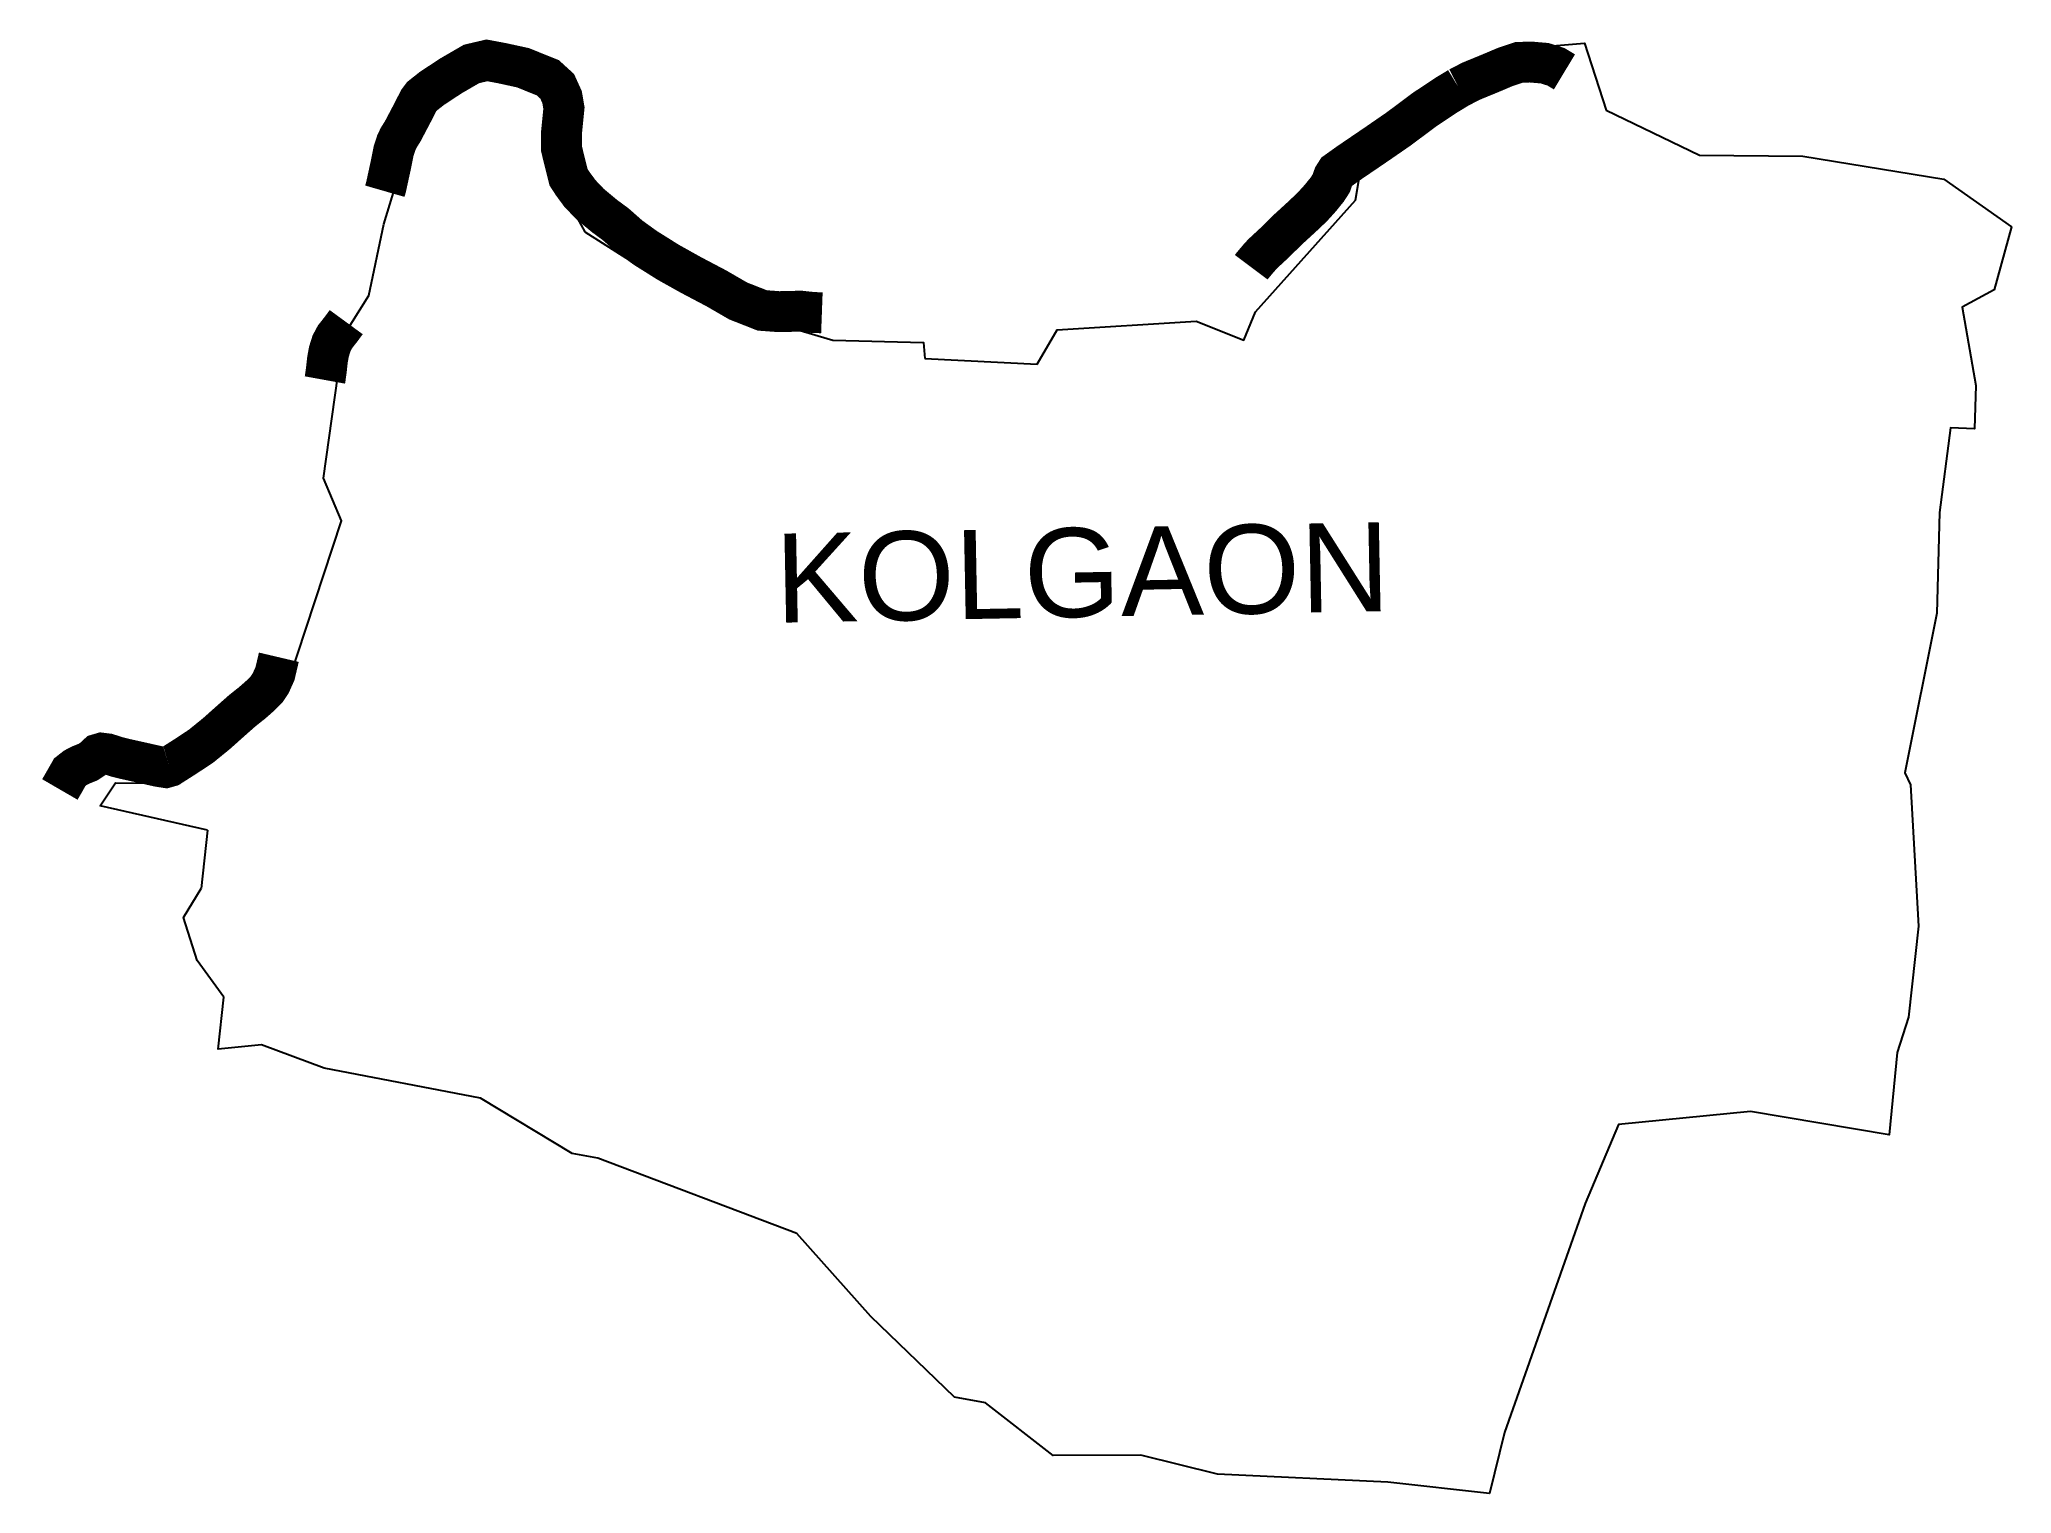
# Model space of a CAD drawing. Header units: metres. Extents: x 274969 to 277378, y 2078787 to 2080564.
import ezdxf

# ---------------------------------------------------------------- set-up
doc = ezdxf.new("R2010")
doc.units = ezdxf.units.M
for name, color, linetype in [('ARTIFICIALLY PROTECTED', 10, 'Continuous'), ('village', 3, 'Continuous'), ('VILLAGE NAME', 250, 'Continuous')]:
    doc.layers.add(name, color=color, linetype=linetype)

msp = doc.modelspace()

# ---------------------------------------------------------------- linework, layer by layer
at = {"color": 3}
for points in [[(276050.4, 2080173.8), (276187.9, 2080166.7)], [(275174.1, 2079597.3), (275166.1, 2079526)]]:
    msp.add_lwpolyline(points, dxfattribs=at)
at = {"layer": 'ARTIFICIALLY PROTECTED', "const_width": 50, "flags": 128}
for points in [[(275924.7, 2080229.6), (275913.7, 2080230), (275898.8, 2080231.6), (275872, 2080231), (275851.8, 2080232.5), (275822.3, 2080244.1), (275795.7, 2080259.5), (275764.4, 2080276), (275737.2, 2080291.2), (275709.4, 2080308.6), (275689.7, 2080322.8), (275672.7, 2080337.8), (275659, 2080347.9), (275641.2, 2080362.7), (275629, 2080375.5), (275620.3, 2080387.3), (275615.1, 2080395.3), (275606.6, 2080429.6), (275606.4, 2080448.9), (275609.5, 2080479.8), (275607.2, 2080493.2), (275601.2, 2080506.4), (275589.8, 2080516.8), (275559.3, 2080529.1), (275533.5, 2080534.7), (275515.3, 2080538.1), (275496.5, 2080533.7), (275471.5, 2080519.2), (275448.1, 2080503.8), (275436, 2080494.2), (275431.8, 2080488.6), (275425.7, 2080476.5), (275412.7, 2080451.8), (275407.7, 2080443.8), (275404.6, 2080437.3), (275401.3, 2080427.2), (275397.5, 2080408.2), (275392.1, 2080383.4), (275390.6, 2080378.2)], [(276832.1, 2080524), (276821.8, 2080530.2), (276807.9, 2080534.6), (276790.2, 2080536.1), (276776.2, 2080535.5), (276759.5, 2080529.9), (276740.6, 2080521.9), (276717.9, 2080512.6), (276702.9, 2080504.8)], [(276702.9, 2080504.8), (276687.9, 2080495.7), (276661.4, 2080478.1), (276629.1, 2080454), (276602.7, 2080435.8), (276568.6, 2080412.6), (276553.5, 2080401.8), (276550.1, 2080396.4), (276547.1, 2080387.8), (276542.1, 2080380.1), (276533.5, 2080369.5), (276523.7, 2080358.7), (276511, 2080346.7), (276494.4, 2080331.5), (276477.2, 2080314.6), (276463.4, 2080301.8), (276458.5, 2080296.4), (276450.5, 2080286.9), (276449.3, 2080285.3)], [(275343.4, 2080218.2), (275336.9, 2080209.3), (275329.9, 2080200.5), (275325.5, 2080192.3), (275322.3, 2080182.1), (275320.5, 2080172.2), (275319.1, 2080159.4), (275317.6, 2080148.6), (275317.4, 2080147.5)], [(275261.1, 2079808.7), (275256.4, 2079788.7), (275251.1, 2079776.9), (275246.1, 2079769.4), (275239.1, 2079762.3), (275228.4, 2079752.9), (275216.1, 2079743.1), (275204.2, 2079732.6), (275184.7, 2079715.2), (275166.1, 2079700.1), (275161.8, 2079697.2), (275146.6, 2079687.2), (275127.9, 2079675.3), (275126.8, 2079675)], [(275126.8, 2079675), (275122.9, 2079673.9), (275114.3, 2079675.2), (275093.1, 2079680), (275074.2, 2079684.2), (275064.3, 2079686.6), (275051.7, 2079690.6), (275044.5, 2079691.5), (275040.1, 2079690.2), (275034.6, 2079685), (275027.8, 2079680.5), (275019.5, 2079677.2), (275012.2, 2079673.5), (275005.7, 2079668.4), (274997.5, 2079654), (274993.5, 2079647.1)]]:
    msp.add_lwpolyline(points, dxfattribs=at)
at = {"layer": 'village', "color": 3}
for points in [[(276187.9, 2080166.7, 0), (276212, 2080208.8, 0), (276382, 2080219.4, 0), (276440.4, 2080196.3, 0), (276454.5, 2080230.7, 0), (276576.6, 2080367.4, 0), (276585, 2080415.3, 0), (276793.2, 2080553.8, 0), (276856.7, 2080559, 0), (276883.1, 2080477.1, 0), (276997.3, 2080422.3, 0), (277123.4, 2080420.9, 0), (277295.6, 2080393, 0), (277378.5, 2080334.8, 0), (277357.3, 2080257.7, 0), (277318, 2080236.5, 0), (277334.9, 2080140.8, 0), (277333, 2080087.8, 0), (277303.7, 2080089.2, 0), (277290.6, 2079985.4, 0), (277287.1, 2079862.7, 0), (277247.9, 2079667.4, 0), (277254.9, 2079652.7, 0), (277264.6, 2079479.9, 0), (277252.7, 2079368.7, 0), (277238.8, 2079325.8, 0), (277229.1, 2079224.9, 0), (277059.5, 2079253.7, 0), (276898.1, 2079237.8, 0), (276857.5, 2079141, 0), (276759, 2078861.4, 0), (276740.7, 2078786.7, 0), (276616.2, 2078800.6, 0), (276408, 2078810.4, 0), (276314.3, 2078833.7, 0), (276207.2, 2078833.3, 0), (276124.6, 2078897.4, 0), (276086.7, 2078904.3, 0), (275984.6, 2079003.2, 0), (275893.9, 2079104.5, 0), (275650.9, 2079196.7, 0), (275619.4, 2079202.2, 0), (275507.7, 2079269.7, 0), (275316.4, 2079306.6, 0), (275239.7, 2079334.9, 0), (275187.1, 2079329.6, 0), (275193.8, 2079393.2, 0)], [(275174.1, 2079597.3, 0), (275042.9, 2079627, 0), (275061.6, 2079655.3, 0), (275140.7, 2079654.7, 0), (275272.9, 2079778.6, 0), (275337.7, 2079975.5, 0), (275315.8, 2080027.6, 0), (275339.9, 2080201.3, 0), (275371, 2080250.9, 0), (275389.3, 2080338, 0), (275438.9, 2080501, 0), (275533.1, 2080536.7, 0), (275583.5, 2080526.1, 0), (275617.2, 2080361.1, 0), (275635.1, 2080328.6, 0), (275727.4, 2080270, 0), (275815.6, 2080232.3, 0), (275938.1, 2080196.2, 0), (276048.8, 2080193.5, 0), (276050.4, 2080173.8, 0)], [(275193.8, 2079393.2, 0), (275161.1, 2079438.3, 0), (275144.6, 2079490.8, 0), (275166.1, 2079526, 0)]]:
    msp.add_polyline3d(points, dxfattribs=at)

# ---------------------------------------------------------------- texts
at = {"layer": 'VILLAGE NAME', "insert": (275866.5, 2079959.5), "char_height": 108.748, "attachment_point": 1, "rotation": 1.1028}
msp.add_mtext_dynamic_manual_height_columns('{\\fArial|b0|i0|c0|p34;KOLGAON}', width=726.929, gutter_width=543.7, heights=[0], dxfattribs=at)

doc.saveas('drawing.dxf')
